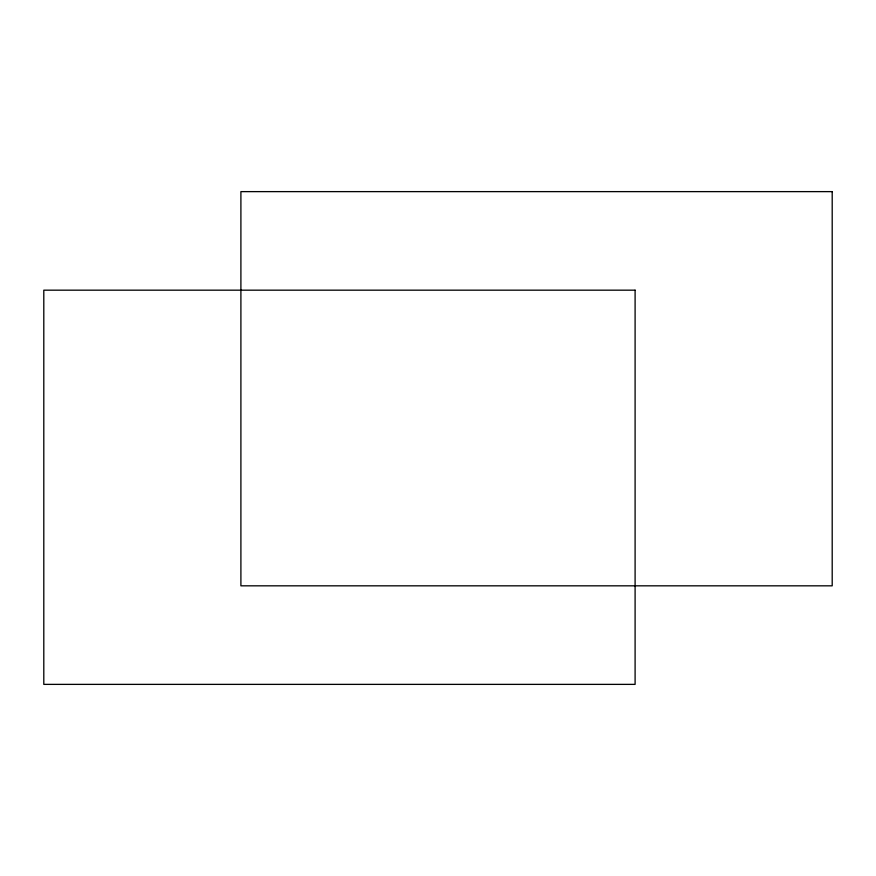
<?xml version="1.0" encoding="UTF-8"?>
<svg xmlns="http://www.w3.org/2000/svg" width="876" height="876" viewBox="0 0 876 876"><rect width="100%" height="100%" fill="white"/><g stroke="black" fill="none" stroke-linecap="round" stroke-linejoin="round"><path stroke-width="1.31" d="M832.2 191.625L240.9 191.625L240.9 585.825L832.2 585.825L832.2 191.625M635.1 290.175L43.8 290.175L43.8 684.375L635.1 684.375L635.1 290.175"/></g></svg>
